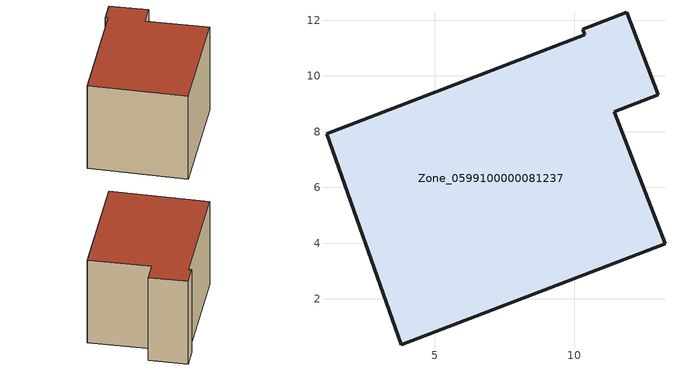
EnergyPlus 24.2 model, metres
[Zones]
Zone_0599100000081237
 floor ground (C_G): 13.26,3.98 3.79,0.35 1.11,7.93 10.39,11.48 10.31,11.68 11.89,12.29 13.02,9.33 11.44,8.72 z0
 wall outside (C_F): 13.02,9.33 11.89,12.29 10.31,11.68 10.39,11.48 1.11,7.93 3.79,0.35 13.26,3.98 11.44,8.72 13.02,9.33 z0:7.65
 roof outside (C_R): 3.79,0.35 13.26,3.98 11.44,8.72 13.02,9.33 11.89,12.29 10.31,11.68 10.39,11.48 1.11,7.93 z7.65
[BUILDING]
Pand.0599100000081237: North Axis=0; Terrain=City; Loads Convergence Tolerance Value=0.04; Temperature Convergence Tolerance Value=0.4; Solar Distribution=FullExterior; Maximum Number of Warmup Days=25; Minimum Number of Warmup Days=1
[Site:Location]
Rotterdam.The.Hague.AP_ZH_NLD Design_Conditions: Latitude=51.96; Longitude=4.45; Time Zone=1; Elevation=-4.5
[SITE:GROUNDTEMPERATURE:BUILDINGSURFACE]
18, 18, 18, 18, 18, 18, 18, 18, 18, 18, 18, 18
[MATERIAL] Thermal Absorptance=0.9; Solar Absorptance=0.7; Visible Absorptance=0.7
Name | Roughness | Thickness | Conductivity | Density | Specific Heat
G.TI.1946-1964 | MediumSmooth | 0.15 | 1 | 540 | 1210
F.TI.1946-1964 | Rough | 0.3 | 0.857143 | 1920 | 840
R.TI.1946-1964 | MediumRough | 0.2 | 0.277778 | 1500 | 1000
[CONSTRUCTION]
C_G: G.TI.1946-1964
C_F: F.TI.1946-1964
C_R: R.TI.1946-1964
[ZONE]
Zone_0599100000081237: Type=1; Multiplier=1; Ceiling Height=Autocalculate; Volume=Autocalculate; Floor Area=autocalculate; Part of Total Floor Area=Yes
[ZONEINFILTRATION:DESIGNFLOWRATE]
Infil_Zone_0599100000081237: Zone or ZoneList or Space or SpaceList=Zone_0599100000081237; Schedule=AlwaysOn; Design Flow Rate Calculation Method=Flow/Area; Flow Rate per Floor Area=0.003; Constant Term Coefficient=1; Temperature Term Coefficient=0; Velocity Term Coefficient=0; Velocity Squared Term Coefficient=0
[HVACTEMPLATE:ZONE:IDEALLOADSAIRSYSTEM]
Zone_0599100000081237: Maximum Heating Supply Air Temperature=50; Minimum Cooling Supply Air Temperature=13; Maximum Heating Supply Air Humidity Ratio=0.0156; Minimum Cooling Supply Air Humidity Ratio=0.0077; Heating Limit=NoLimit; Cooling Limit=NoLimit; Dehumidification Control Type=ConstantSensibleHeatRatio; Cooling Sensible Heat Ratio=0.7; Dehumidification Setpoint=60; Humidification Control Type=None; Humidification Setpoint=30; Outdoor Air Method=None; Outdoor Air Flow Rate per Person=0.00944; Outdoor Air Flow Rate per Zone Floor Area=0; Outdoor Air Flow Rate per Zone=0; Demand Controlled Ventilation Type=None; Outdoor Air Economizer Type=NoEconomizer; Heat Recovery Type=None; Sensible Heat Recovery Effectiveness=0.7; Latent Heat Recovery Effectiveness=0.65
[ZONECONTROL:THERMOSTAT]
ThermostatControl_Zone_0599100000081237: Zone or ZoneList=Zone_0599100000081237; Control Type Schedule=DualSetpointControlType; Control 1=Thermostat_Zone_0599100000081237; Temperature Difference Between Cutout And Setpoint=0
[THERMOSTATSETPOINT:DUALSETPOINT]
Thermostat_Zone_0599100000081237: Heating Setpoint Temperature Schedule=HeatingSetpoint_Zone_0599100000081237; Cooling Setpoint Temperature Schedule=CoolingSetpoint_Zone_0599100000081237
[SCHEDULE:COMPACT]
HeatingSetpoint_Zone_0599100000081237: Through: 12/31, For: AllDays, Until: 24:00, 21
CoolingSetpoint_Zone_0599100000081237: Through: 12/31, For: AllDays, Until: 24:00, 24
DualSetpointControlType: Through: 12/31, For: AllDays, Until: 24:00, 4
AlwaysOn: Through: 12/31, For: AllDays, Until: 24:00, 1
